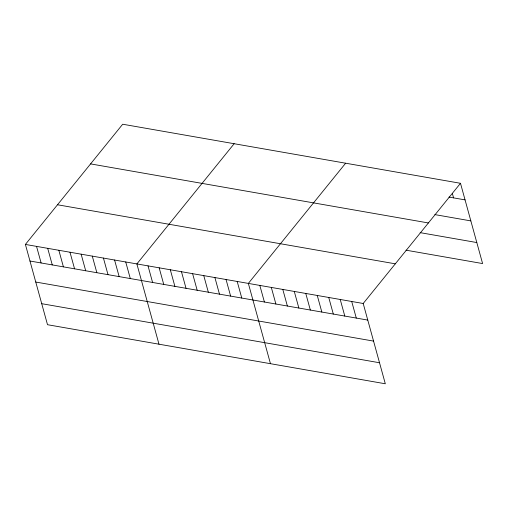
<?xml version="1.0" encoding="UTF-8"?>
<svg xmlns="http://www.w3.org/2000/svg" width="508" height="508" viewBox="0 0 508 508"><rect width="100%" height="100%" fill="white"/><g stroke="black" fill="none" stroke-linecap="round" stroke-linejoin="round"><path stroke-width="0.76" d="M460.489 183.293L363.201 303.492L385.312 383.775L47.511 324.707L25.4 244.431L122.688 124.225L460.489 183.293L482.6 263.569L406.032 250.184M234.163 143.72L136.874 263.919L158.985 344.202M345.637 163.208L248.349 283.407L270.459 363.69M448.977 197.072L465.055 199.879M434.861 214.605L470.846 220.897M90.583 163.894L428.384 222.955M420.148 232.645L476.809 242.551M57.506 204.762L395.307 263.823M25.4 244.431L363.201 303.492M29.972 261.017L367.767 320.084M35.757 282.035L373.558 341.103M41.726 303.689L379.52 362.756M452.323 193.345L453.574 197.872M351.714 301.485L356.286 318.072M340.227 299.472L344.799 316.065M328.746 297.466L333.311 314.058M317.259 295.459L321.831 312.052M305.772 293.453L310.344 310.039M294.284 291.44L298.856 308.032M282.804 289.433L287.369 306.026M271.316 287.426L275.888 304.019M259.829 285.42L264.401 302.006M237.198 281.464L241.77 298.05M226.054 279.514L230.619 296.101M214.903 277.565L219.475 294.151M203.759 275.615L208.324 292.202M192.608 273.666L197.18 290.252M181.464 271.716L186.03 288.303M170.313 269.767L174.885 286.36M159.169 267.818L163.741 284.41M148.018 265.868L152.591 282.461M125.724 261.969L130.296 278.562M114.579 260.02L119.151 276.612M103.429 258.07L108.001 274.663M92.285 256.121L96.857 272.713M81.134 254.171L85.706 270.764M69.99 252.222L74.562 268.815M58.839 250.273L63.411 266.865M47.695 248.323L52.267 264.916M36.544 246.38L41.116 262.966"/></g></svg>
